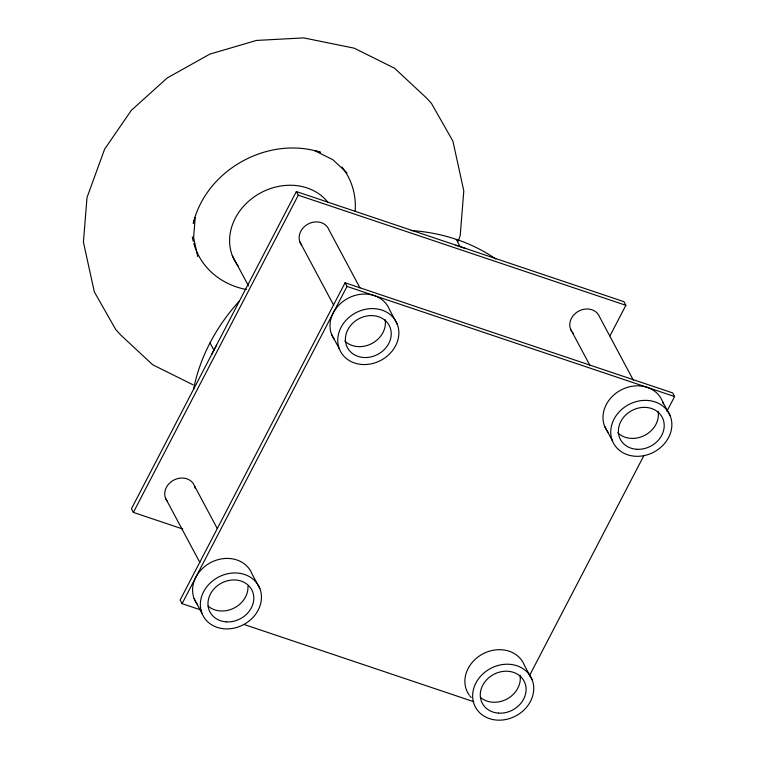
<?xml version="1.0" encoding="UTF-8"?>
<svg xmlns="http://www.w3.org/2000/svg" width="758" height="758" viewBox="0 0 758 758"><rect width="100%" height="100%" fill="white"/><g stroke="black" fill="none" stroke-linecap="round" stroke-linejoin="round"><path stroke-width="1.14" d="M458.258 241.224L460.21 235.444L463.801 190.827L452.896 141.102L431.454 103.41L426.422 97.915L394.539 68.22L354.175 48.171L303.721 37.9L256.431 40.439L209.852 54.112L167.158 77.989L131.248 110.431L104.585 149.241L87.009 197.535L83.418 242.153L94.333 291.887L115.766 329.578L120.806 335.074L152.69 364.769L193.044 384.808M610.029 335.775L625.862 305.313L623.929 301.675L296.35 191.556L131.437 508.779L133.37 512.417L182.735 529.008M133.37 512.417L298.282 195.185L296.35 191.556M666.936 411.253L674.582 396.548L672.64 392.909L345.061 282.791L180.148 600.023L182.091 603.652L201.164 610.067M182.091 603.652L347.003 286.429L345.061 282.791M529.33 675.956L643.997 455.369M298.282 195.185L625.862 305.313M347.003 286.429L674.582 396.548M243.792 624.393L473.769 701.709M347.069 172.966L332.8 159.682L314.741 150.709L320.426 152.225C268 135.597 206.271 169.707 193.252 223.326L195.213 217.537L193.603 237.5L197.686 256.479M662.558 401.598L670.318 416.133A31.533 26.89 -28.1 0 1 635.09 456.25A31.533 26.89 -28.1 0 1 618.49 412.636A31.533 26.89 -28.1 0 1 670.318 416.133M633.356 380.194L599.55 316.872A15.766 13.445 -28.1 0 0 578.998 310.96A15.766 13.445 -28.1 0 0 571.579 331.17M570.528 329.076L589.932 365.403M604.514 426.005L612.275 440.54M456.259 239.348L460.134 246.615M397.334 324.367A31.533 26.89 -28.1 0 0 345.506 320.861A31.533 26.89 -28.1 0 0 362.106 364.484A31.533 26.89 -28.1 0 0 397.334 324.367L389.574 309.832A31.533 26.89 -28.1 0 0 347.865 298.339A31.533 26.89 -28.1 0 0 334.306 339.404M359.974 287.907L328.925 229.778A15.766 13.445 -28.1 0 0 307.776 224.197A15.766 13.445 -28.1 0 0 301.646 245.033M299.912 241.982L333.719 305.303M532.211 679.983A31.533 26.89 -28.1 0 0 480.382 676.487A31.533 26.89 -28.1 0 0 496.983 720.1A31.533 26.89 -28.1 0 0 532.211 679.983L524.451 665.448A31.533 26.89 -28.1 0 0 482.742 653.955A31.533 26.89 -28.1 0 0 469.174 695.029M331.54 334.24L339.3 348.775M232.289 255.579L248.463 285.87M210.013 342.9L213.889 350.168M259.909 588.72A31.533 26.89 -28.1 0 0 208.08 585.223A31.533 26.89 -28.1 0 0 224.681 628.837A31.533 26.89 -28.1 0 0 259.909 588.72L252.149 574.185A31.533 26.89 -28.1 0 0 209.843 563.023A31.533 26.89 -28.1 0 0 197.582 604.695M194.503 485.916L217.233 528.478M165.481 498.12L199.856 562.483M194.114 598.593L201.874 613.127M573.465 333.425A15.766 13.445 -28.1 0 1 572.262 332.127M167.224 501.171A15.766 13.445 -28.1 0 1 174.577 479.71A15.766 13.445 -28.1 0 1 195.119 488.199M211.747 354.412A189.197 161.312 -28.1 0 1 216.58 345.174M455.748 245.204A189.197 161.312 -28.1 0 1 465.687 248.596M238.363 266.257A55.182 47.053 -28.1 0 1 253.731 197.184A55.182 47.053 -28.1 0 1 327.788 202.187M193.527 389.261A189.197 161.312 -28.1 0 1 239.215 301.172M411.054 230.508A189.197 161.312 -28.1 0 1 495.836 259.009M341.896 166.959A84.564 72.095 -28.1 0 1 355.161 211.084M246.397 289.547A84.564 72.095 -28.1 0 1 195.981 249.875M195.555 248.776A84.564 72.095 -28.1 0 1 193.811 243.507M193.243 241.338A84.564 72.095 -28.1 0 1 192.333 236.913M385.121 319.592A23.65 20.163 -28.1 0 1 371.922 343.497A23.65 20.163 -28.1 0 1 344.748 340.986M607.992 432.107A31.533 26.89 -28.1 0 1 621.456 389.783A31.533 26.89 -28.1 0 1 663.278 403.834M658.105 411.357A23.65 20.163 -28.1 0 1 644.897 435.263A23.65 20.163 -28.1 0 1 617.732 432.752M247.951 586.076A23.65 20.163 -28.1 0 1 233.947 608.134A23.65 20.163 -28.1 0 1 208.109 606.068M471.201 697.483A31.533 26.89 -28.1 0 1 469.884 695.958M519.997 675.207A23.65 20.163 -28.1 0 1 507.339 698.819A23.65 20.163 -28.1 0 1 480.411 697.332M363.66 357.501A23.65 20.163 -28.1 0 0 390.086 327.418A23.65 20.163 -28.1 0 0 351.21 324.794A23.65 20.163 -28.1 0 0 363.66 357.501M636.644 449.276A23.65 20.163 -28.1 0 0 663.06 419.183A23.65 20.163 -28.1 0 0 624.194 416.559A23.65 20.163 -28.1 0 0 636.644 449.276M226.235 621.863A23.65 20.163 -28.1 0 0 252.66 591.771A23.65 20.163 -28.1 0 0 213.784 589.146A23.65 20.163 -28.1 0 0 226.235 621.863M498.537 713.126A23.65 20.163 -28.1 0 0 524.953 683.034A23.65 20.163 -28.1 0 0 486.086 680.409A23.65 20.163 -28.1 0 0 498.537 713.126"/></g></svg>
